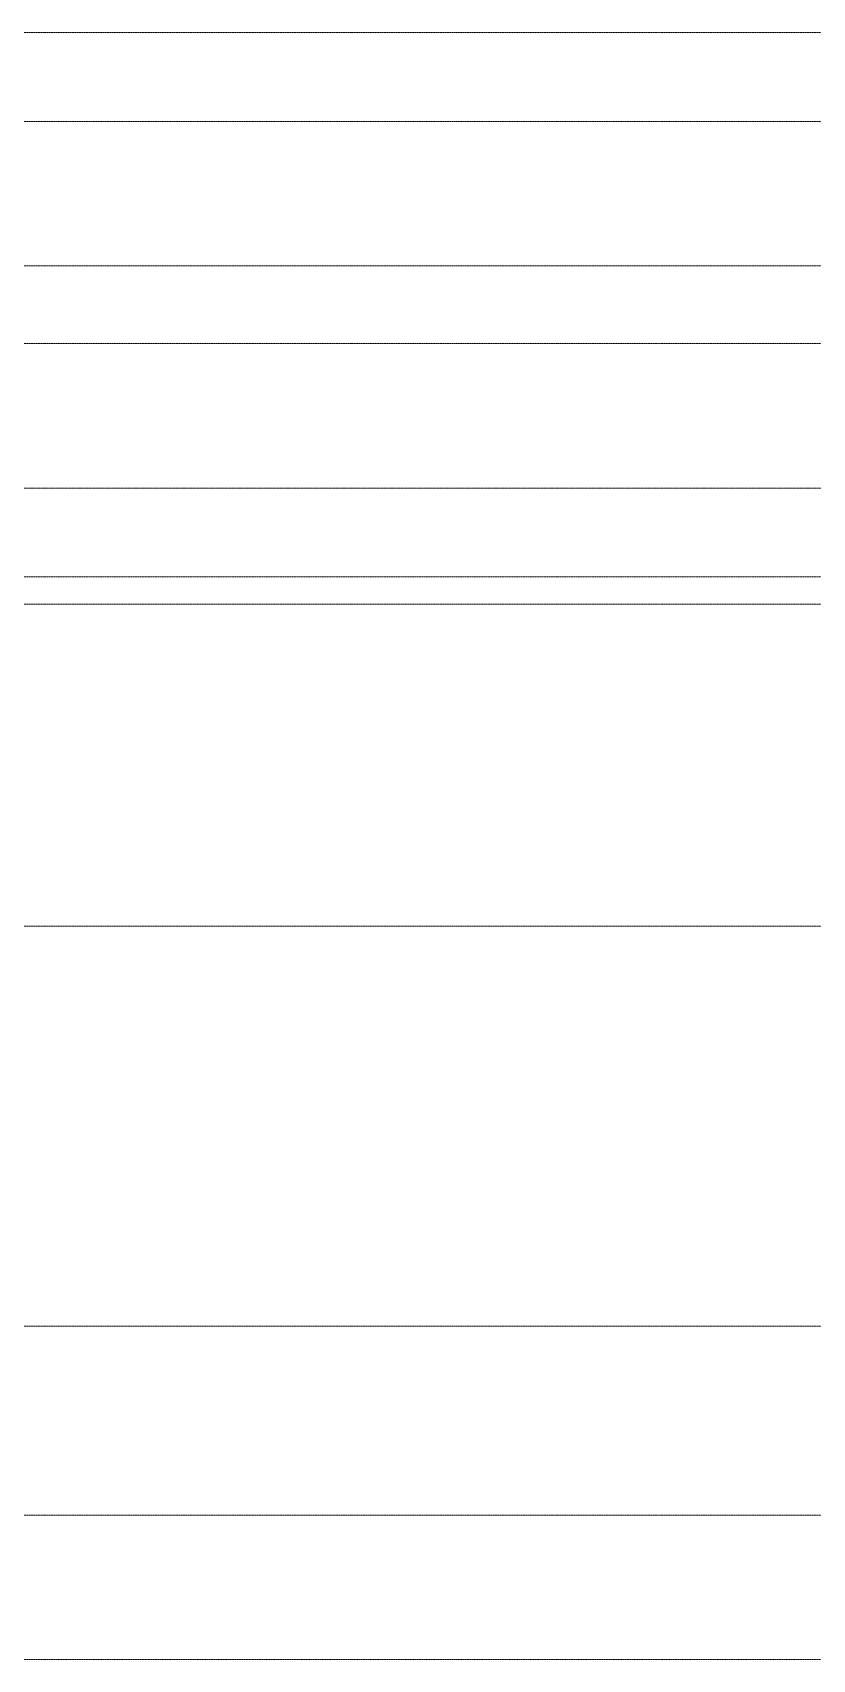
# Model space of a CAD drawing. Header units: millimetres. Extents: x -13853 to 411335, y -23261 to 161252.
# Drawn here: x 208514 to 243635, y 75605 to 148825 of the extents above; entities that cross this region are included whole.
import ezdxf

# ---------------------------------------------------------------- set-up
doc = ezdxf.new("R2010")
doc.units = ezdxf.units.MM
doc.linetypes.add('ADSK_Линия сетки', pattern=[21, 12, -3, 3, -3])
doc.layers.add('Оси', color=7, linetype='Continuous', lineweight=9)

msp = doc.modelspace()

# ---------------------------------------------------------------- linework, layer by layer
at = {"layer": 'Оси', "linetype": 'ADSK_Линия сетки'}
for p, q in [((-13035, 148825), (410517, 148825)), ((-13035, 144825), (410517, 144825)), ((-13035, 138325), (410517, 138325)), ((-13035, 134825), (410517, 134825)), ((-13035, 128325), (410517, 128325)), ((-13035, 124325), (410517, 124325)), ((-13035, 123105), (410517, 123105)), ((-13035, 108605), (410517, 108605)), ((-13035, 90605), (410517, 90605)), ((-13035, 82105), (410517, 82105)), ((-13035, 75605), (410517, 75605))]:
    msp.add_line(p, q, dxfattribs=at)

doc.saveas('drawing.dxf')
